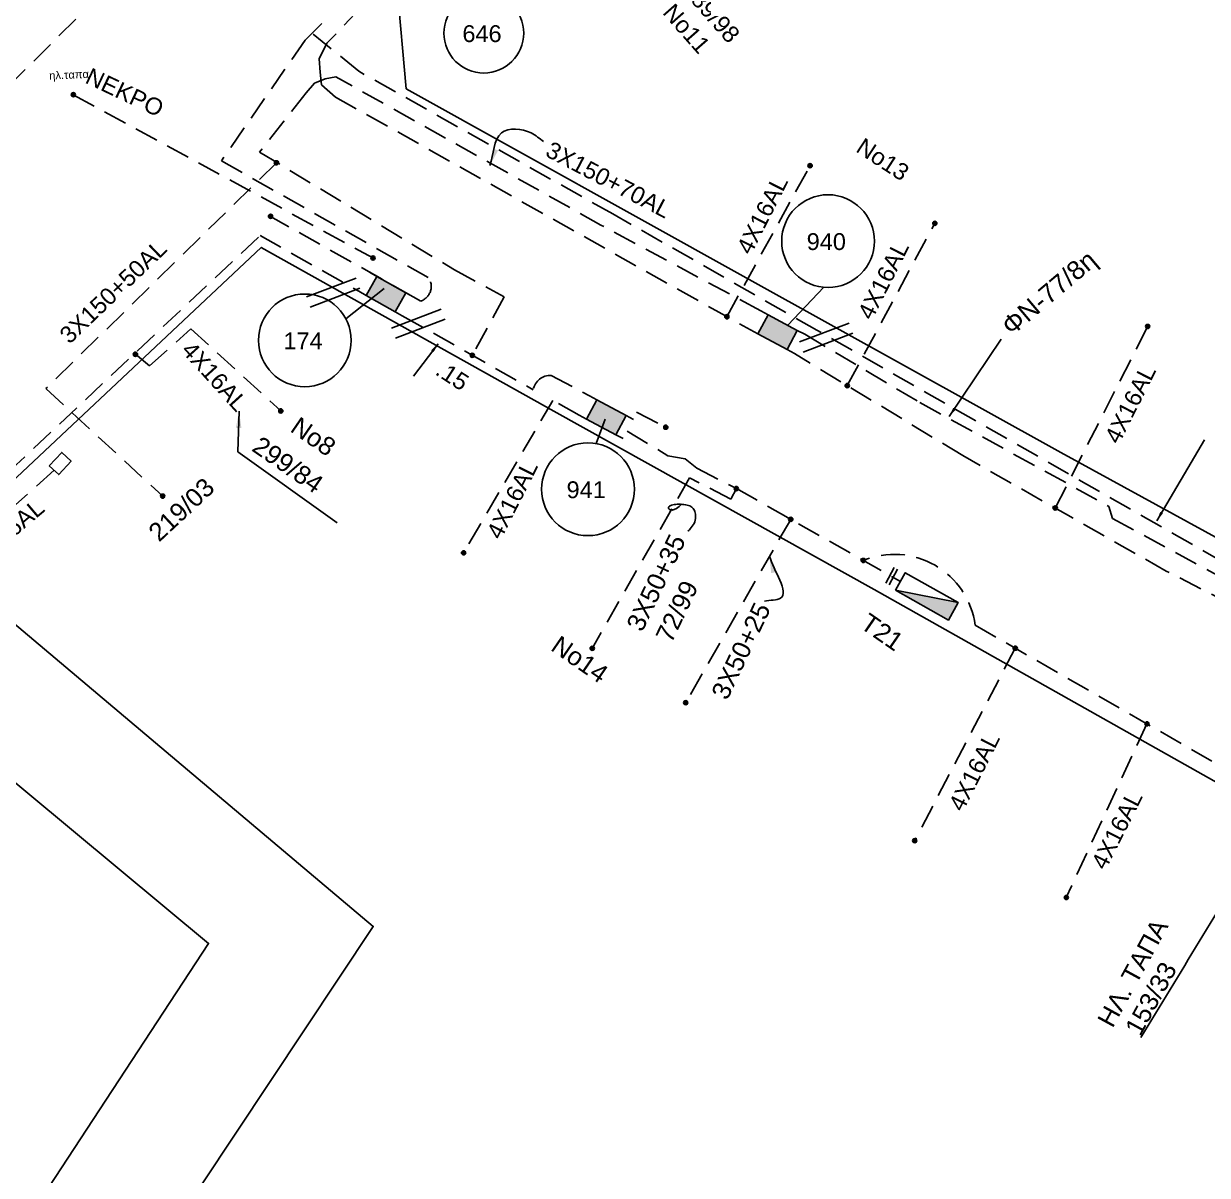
# Model space of a CAD drawing. Header units: millimetres. Extents: x 924 to 3152, y 704 to 1760.
# Drawn here: x 2460.6 to 2587.2, y 1394.7 to 1517.9 of the extents above; entities that cross this region are included whole.
import ezdxf

# ---------------------------------------------------------------- set-up
doc = ezdxf.new("R2010")
doc.units = ezdxf.units.MM
doc.linetypes.add('DASHED', pattern=[19.05, 12.7, -6.35])
for name, color, linetype in [('Link Box 4 Διευθύνσεων', 7, 'Continuous'), ('Άγνωστα', 7, 'Continuous'), ('Επιγραφές - Σχήματα', 7, 'Continuous'), ('Επιτοίχιο Κουτί', 7, 'Continuous'), ('Καλώδια ΧΤ   3x150+50AL', 7, 'DASHED'), ('Καλώδια ΧΤ   3x150+50CU', 7, 'DASHED'), ('Καλώδια ΧΤ   3x150AL+50XLPE', 7, 'DASHED'), ('Μηχανική τομή', 7, 'Continuous'), ('Συνδέσεις', 7, 'Continuous'), ('Τομή', 7, 'Continuous'), ('Υποσταθμοί', 7, 'Continuous'), ('Υπόβαθρο ΔΕΗ', 7, 'Continuous'), ('Υπόγεια Καλώδια Δικτύου ΧΤ   .15', 7, 'DASHED'), ('Υπόγεια καλώδια Δικτύου ΧΤ και Παρ. ΧΤ - 3X150+70 AL', 7, 'DASHED'), ('Υπόγεια καλώδια Παροχών ΧΤ   .15', 7, 'DASHED'), ('Υπόγεια καλώδια Παροχών ΧΤ   4x16AL', 7, 'DASHED')]:
    doc.layers.add(name, color=color, linetype=linetype)
doc.styles.get("Standard").update_dxf_attribs({"font": 'ARIAL.TTF'})
doc.linetypes.add('SYN_LINE', pattern='A,0.5,-0.0001,["/\\/\\/\\/",Standard,S=0.1,R=0,X=0,Y=-0.05],-0.25', length=0.7501)
doc.dimstyles.new('ISO-25', dxfattribs={"dimtxt": 2.5, "dimasz": 2.5, "dimexe": 1.25, "dimexo": 0.625, "dimtad": 1, "dimtxsty": 'Standard', "dimcen": 2.5, "dimadec": 0, "dimazin": 0, "dimtfac": 1, "dimtmove": 0, "dimatfit": 3, "dimfxl": 1, "dimarcsym": 0})

# ---------------------------------------------------------------- blocks, each defined once
blk = doc.blocks.new('LINK BOX 4 ΑΝΑΧΩΡΗΣΕΩΝ')
at = {"layer": 'Link Box 4 Διευθύνσεων', "ltscale": 40}
blk.add_hatch(color=256, dxfattribs=at).paths.add_polyline_path([(-3.54, 0), (-3.54, -4.67), (3.54, -4.67), (3.54, 0)])
for p, q in [((-3.54, 0), (-5.33, 0)), ((5.33, 0), (3.54, 0)), ((-3.54, -4.67), (-5.33, -4.67)), ((5.33, -4.67), (3.54, -4.67))]:
    blk.add_line(p, q, dxfattribs=at)
blk.add_lwpolyline([(-3.54, -4.67), (-3.54, 0), (3.54, 0), (3.54, -4.67)], close=True, dxfattribs=at)
blk = doc.blocks.new('ΤΟΜΗ')
at = {"layer": 'Τομή', "ltscale": 40}
for p, q in [((-5.68, 0), (5.68, 0)), ((5.68, -2.33), (-5.68, -2.33))]:
    blk.add_line(p, q, dxfattribs=at)
blk = doc.blocks.new('ΜΗΧΑΝΙΚΗ ΤΟΜΗ')
at = {"layer": 'Μηχανική τομή', "ltscale": 40}
for p, q in [((-1.89, 0.78), (1.89, 0.78)), ((1.89, 0), (-1.89, 0))]:
    blk.add_line(p, q, dxfattribs=at)
blk = doc.blocks.new('_ΣΥΝΔΕΣΗ')
at = {"layer": 'Συνδέσεις', "linetype": 'SYN_LINE', "ltscale": 40}
blk.add_hatch(color=256, dxfattribs=at).paths.add_polyline_path([(0.5, -0.01, 1), (-0.5, -0.01, 1)])
at = {"layer": 'Συνδέσεις'}
blk.add_circle((0, -0.01), 0.5, dxfattribs=at)
blk = doc.blocks.new('υποσταθμος σε κλειστο χωρο')
at = {"layer": 'Υποσταθμοί', "ltscale": 40}
blk.add_hatch(color=256, dxfattribs=at).paths.add_polyline_path([(-9.52, -3.13), (9.52, -3.13), (9.52, 3.13)])
blk.add_lwpolyline([(-9.52, -3.13), (-9.52, 3.13), (9.52, 3.13), (9.52, -3.13)], close=True, dxfattribs=at)
blk.add_lwpolyline([(-9.52, -3.13), (9.52, 3.13)], dxfattribs=at)
blk = doc.blocks.new('ΥΠΑΡΧΩΝ ΥΠΟΣΤΑΘΜΟΣ ΣΕ ΚΛΕΙΣΤΟ ΧΩΡΟ')
at = {"layer": 'Υποσταθμοί'}
blk.add_blockref('υποσταθμος σε κλειστο χωρο', (0, 0), dxfattribs=at)
at = {"layer": 'Υποσταθμοί', "linetype": 'SYN_LINE', "ltscale": 40, "flags": 1}
for tag, p in [('ΜΕΤΑΣΧΗΜΑΤΙΣΜΟΣ', (10.66, 2.24)), ('ΙΣΧΥΣ', (10.64, -0.87)), ('ΑΡΙΘΜΟΣ', (10.77, -3.89))]:
    blk.add_attdef(tag, p, '', height=2, dxfattribs=at)
blk = doc.blocks.new('ΕΠΙΤΟΙΧΙΟ ΚΟΥΤΙ')
at = {"layer": 'Επιτοίχιο Κουτί', "ltscale": 40}
blk.add_lwpolyline([(-2.06, 1.35), (1.86, 1.35), (1.86, -1.39), (-2.06, -1.39)], close=True, dxfattribs=at)

msp = doc.modelspace()

# ---------------------------------------------------------------- linework, layer by layer
at = {"layer": 'Άγνωστα', "color": 151, "linetype": 'DASHED', "ltscale": 0.2}
msp.add_lwpolyline([(2497.817, 1524.115), (2497.46, 1523.827), (2497.863, 1523.326), (2490.737, 1516.136), (2481.771, 1503.216), (2503.961, 1490.688, -0.4794023), (2503.087, 1488.215), (2502.268, 1488.678)], format="xyb", dxfattribs=at)
at = {"layer": 'Άγνωστα', "color": 27, "linetype": 'DASHED', "ltscale": 0.2}
for points in [[(2499.303, 1522.315), (2493.063, 1515.807), (2492.211, 1514.137), (2492.35, 1512.708), (2492.483, 1511.342), (2493.983, 1510.032), (2538.352, 1485.127)], [(2673.325, 1463.853), (2670.278, 1464.983), (2667.048, 1457.14), (2656.466, 1428.947), (2654.68, 1428.387), (2653.191, 1428.884), (2640.609, 1435.104), (2638.514, 1430.866), (2603.445, 1448.715), (2582.812, 1459.351), (2561.045, 1471.7), (2543.047, 1482.608)], [(2526.171, 1476.345), (2529.293, 1474.732)]]:
    msp.add_lwpolyline(points, dxfattribs=at)
at = {"layer": 'Άγνωστα', "linetype": 'DASHED', "ltscale": 0.2}
msp.add_lwpolyline([(2465.937, 1510.293), (2497.981, 1492.831)], dxfattribs=at)
at = {"layer": 'Άγνωστα', "color": 151, "linetype": 'DASHED', "ltscale": 0.2}
msp.add_lwpolyline([(2502.268, 1488.678), (2487.03, 1497.281)], dxfattribs=at)
at = {"layer": 'Άγνωστα', "color": 173, "linetype": 'DASHED', "ltscale": 0.2}
msp.add_lwpolyline([(2544.15, 1484.665), (2556.478, 1477.366), (2576.691, 1466.258), (2577.085, 1464.96), (2598.856, 1453.194), (2637.47, 1433.291), (2638.536, 1434.566), (2639.788, 1435.912), (2640.646, 1436.927), (2653.733, 1430.82), (2659.552, 1445.831), (2658.095, 1446.406), (2667.132, 1469.524), (2674.582, 1467.157)], dxfattribs=at)
at = {"layer": 'Άγνωστα', "color": 1, "linetype": 'DASHED', "ltscale": 0.2}
for points in [[(2525.174, 1474.313), (2529.521, 1471.673), (2531.386, 1471.339), (2532.611, 1470.337), (2536.842, 1468.167), (2554.389, 1458.225)], [(2536.842, 1468.167), (2536.268, 1467.048), (2531.837, 1469.32), (2521.43, 1451.075)], [(2542.657, 1464.872), (2531.426, 1445.264)]]:
    msp.add_lwpolyline(points, dxfattribs=at)
at = {"layer": 'Επιγραφές - Σχήματα', "ltscale": 0.2}
for points in [[(2495.085, 1486.319), (2499.193, 1489.579)], [(2546.213, 1489.692), (2542.338, 1485.637)], [(2521.866, 1472.974), (2522.826, 1475.573)]]:
    msp.add_lwpolyline(points, dxfattribs=at)
at = {"layer": 'Επιγραφές - Σχήματα'}
msp.add_lwpolyline([(2531.063, 1466.534), (2530.724, 1466.234), (2530.43, 1466.033), (2530.182, 1465.916), (2529.978, 1465.87), (2529.817, 1465.877), (2529.698, 1465.924), (2529.62, 1465.994), (2529.582, 1466.074), (2529.582, 1466.149), (2529.618, 1466.219), (2529.685, 1466.281), (2529.78, 1466.336), (2529.898, 1466.383), (2530.036, 1466.422), (2530.189, 1466.453), (2530.355, 1466.475), (2530.528, 1466.489), (2530.707, 1466.494), (2530.887, 1466.49), (2531.067, 1466.478), (2531.243, 1466.458), (2531.412, 1466.431), (2531.572, 1466.397), (2531.718, 1466.356), (2531.85, 1466.307), (2531.966, 1466.251), (2532.069, 1466.187), (2532.158, 1466.113), (2532.235, 1466.03), (2532.301, 1465.935), (2532.357, 1465.828), (2532.402, 1465.708), (2532.439, 1465.575), (2532.466, 1465.431), (2532.48, 1465.278), (2532.482, 1465.117), (2532.468, 1464.952), (2532.437, 1464.784), (2532.389, 1464.616), (2532.32, 1464.45), (2532.232, 1464.288), (2532.13, 1464.135), (2532.023, 1463.994), (2531.917, 1463.87), (2531.821, 1463.766), (2531.743, 1463.686), (2531.691, 1463.636), (2531.671, 1463.618)], dxfattribs=at)
for centre, radius in [((2509.832, 1516.874), 4.266), ((2546.651, 1494.631), 4.959), ((2490.694, 1484.016), 4.959), ((2520.974, 1468.096), 4.959)]:
    msp.add_circle(centre, radius, dxfattribs=at)
at = {"layer": 'Καλώδια ΧΤ   3x150+50AL', "color": 27, "ltscale": 0.2}
msp.add_lwpolyline([(2487.656, 1503.005), (2487.656, 1503.005), (2487.656, 1503.005), (2487.656, 1503.005), (2463, 1478.857), (2475.497, 1467.359)], dxfattribs=at)
at = {"layer": 'Καλώδια ΧΤ   3x150+50CU', "color": 151, "ltscale": 0.2}
msp.add_lwpolyline([(2674.985, 1468.217), (2666.385, 1471.085), (2659.525, 1454.102), (2656.405, 1446.1), (2658.179, 1445.356), (2653.423, 1433.044), (2640.208, 1438.934), (2637.945, 1437.761), (2636.143, 1435.718), (2618.276, 1444.793), (2608.104, 1450.139), (2601.099, 1454.042, 0.6421246), (2595.537, 1456.517), (2545.453, 1485.112), (2523.627, 1497.533), (2496.469, 1512.798), (2491.577, 1516.755)], format="xyb", dxfattribs=at)
at = {"layer": 'Καλώδια ΧΤ   3x150AL+50XLPE', "color": 85, "linetype": 'DASHED', "ltscale": 0.2}
msp.add_lwpolyline([(2456.309, 1508.494), (2476.468, 1528.639)], dxfattribs=at)
at = {"layer": 'Καλώδια ΧΤ   3x150AL+50XLPE', "color": 2, "linetype": 'DASHED', "ltscale": 0.2}
msp.add_lwpolyline([(2394.032, 1412.122), (2450.189, 1460.557, -0.1293154), (2450.564, 1462.008), (2485.918, 1495.229), (2496.481, 1489.265)], format="xyb", dxfattribs=at)
at = {"layer": 'Υπόβαθρο ΔΕΗ', "ltscale": 0.2}
for points in [[(2519.652, 1538.556), (2500.553, 1521.736), (2501.526, 1510.93), (2538.197, 1490.511), (2571.534, 1472.026), (2605.782, 1453.267), (2636.114, 1436.473), (2639.748, 1447.096), (2648.021, 1473.568), (2661.102, 1525.715), (2662.266, 1531.125), (2662.963, 1538.556)], [(2457.588, 1360.552), (2498.009, 1421.338), (2450.945, 1460.994), (2486.031, 1493.963), (2486.031, 1493.963), (2517.325, 1476.431), (2551.584, 1457.366), (2589.874, 1435.796), (2627.033, 1414.435), (2617.441, 1393.057), (2589.675, 1330.366)], [(2508.783, 1330.366), (2457.285, 1360.731), (2414.837, 1385.683), (2390.661, 1399.06), (2390.865, 1407.994), (2441.509, 1451.837), (2441.509, 1451.837), (2480.395, 1419.518), (2446.144, 1367.28)]]:
    msp.add_lwpolyline(points, dxfattribs=at)
at = {"layer": 'Υπόγεια καλώδια Δικτύου ΧΤ και Παρ. ΧΤ - 3X150+70 AL', "color": 27, "ltscale": 0.2}
msp.add_lwpolyline([(2539.455, 1487.184), (2522.366, 1496.351), (2494.023, 1512.203), (2492.859, 1511.995), (2491.713, 1511.513), (2490.828, 1510.508), (2485.84, 1504.16), (2506.691, 1491.553), (2512.019, 1488.668), (2508.604, 1482.42)], dxfattribs=at)
at = {"layer": 'Υπόγεια καλώδια Δικτύου ΧΤ και Παρ. ΧΤ - 3X150+70 AL', "color": 1, "ltscale": 0.2}
msp.add_lwpolyline([(2562.376, 1453.557), (2599.129, 1432.456), (2621.014, 1420.376)], dxfattribs=at)
msp.add_arc((2553.727, 1452.408), 8.725, 7.57018, 112.32992, dxfattribs=at)
at = {"layer": 'Υπόγεια καλώδια Παροχών ΧΤ   .15', "color": 27, "linetype": 'DASHED', "ltscale": 0.2}
msp.add_lwpolyline([(2501.121, 1486.645), (2515.12, 1478.742, -0.3682764), (2517.044, 1480.277), (2521.133, 1478.083)], format="xyb", dxfattribs=at)
at = {"layer": 'Υπόγεια καλώδια Παροχών ΧΤ   4x16AL', "color": 27, "ltscale": 0.2}
for points in [[(2535.827, 1486.544), (2544.723, 1502.701)], [(2548.701, 1479.181), (2558.067, 1496.534)], [(2570.943, 1466.084), (2580.833, 1485.506)], [(2520.043, 1476.019), (2517.203, 1477.599), (2507.67, 1461.295)]]:
    msp.add_lwpolyline(points, dxfattribs=at)
at = {"layer": 'Υπόγεια καλώδια Παροχών ΧΤ   4x16AL', "color": 2, "ltscale": 0.2}
for points in [[(2472.577, 1482.535), (2474.076, 1481.277), (2478.513, 1485.236), (2488.126, 1476.473)], [(2463.871, 1470.134), (2445.642, 1453.675), (2444.016, 1455.233)]]:
    msp.add_lwpolyline(points, dxfattribs=at)
at = {"layer": 'Υπόγεια καλώδια Παροχών ΧΤ   4x16AL', "color": 1, "ltscale": 0.2}
for points in [[(2566.665, 1451.095), (2555.915, 1430.51)], [(2580.752, 1443.006), (2572.128, 1424.434)]]:
    msp.add_lwpolyline(points, dxfattribs=at)

# ---------------------------------------------------------------- block references
at = {"layer": 'Link Box 4 Διευθύνσεων', "xscale": 0.4999999999999996, "yscale": 0.4999999999999996, "zscale": 0.4999999999999996}
for p, rotation in [((2498.801, 1487.955), 150.5515351266732), ((2540.699, 1483.867), 151.7880562384478), ((2522.378, 1474.767), 151.7880562384478)]:
    msp.add_blockref('LINK BOX 4 ΑΝΑΧΩΡΗΣΕΩΝ', p, dxfattribs=dict(at, rotation=rotation))
at = {"layer": 'Επιτοίχιο Κουτί', "xscale": 0.4999999999999999, "yscale": 0.4999999999999999, "zscale": 0.4999999999999999, "rotation": 47.14983231269365}
msp.add_blockref('ΕΠΙΤΟΙΧΙΟ ΚΟΥΤΙ', (2464.563, 1470.894), dxfattribs=at)
at = {"layer": 'Μηχανική τομή', "xscale": 0.499999999999999, "yscale": 0.499999999999999, "zscale": 0.499999999999999, "rotation": 241.7289758937636}
msp.add_blockref('ΜΗΧΑΝΙΚΗ ΤΟΜΗ', (2553.278, 1458.889), dxfattribs=at)
at = {"layer": 'Συνδέσεις', "xscale": 0.4499999999998181, "yscale": 0.4499999999998181, "zscale": 0.4499999999998181}
for p in [(2465.939, 1510.298), (2487.658, 1503.01), (2544.725, 1502.707), (2487.03, 1497.281), (2558.068, 1496.539), (2497.981, 1492.831), (2535.829, 1486.549), (2580.834, 1485.511), (2472.577, 1482.535), (2508.604, 1482.42), (2548.703, 1479.186), (2488.127, 1476.478), (2529.295, 1474.737), (2536.844, 1468.173), (2475.498, 1467.364), (2570.944, 1466.09), (2542.659, 1464.878), (2507.671, 1461.3), (2550.414, 1460.484), (2521.431, 1451.081), (2566.667, 1451.1), (2531.427, 1445.27), (2580.754, 1443.012), (2555.917, 1430.515), (2572.129, 1424.439)]:
    msp.add_blockref('_ΣΥΝΔΕΣΗ', p, dxfattribs=at)
at = {"layer": 'Τομή'}
for p, xscale, yscale, zscale, rotation in [((2493.931, 1488.582), 0.4999999999999997, 0.4999999999999997, 0.4999999999999997, 200.8872870874407), ((2503.041, 1485.256), 0.4999999999999997, 0.4999999999999997, 0.4999999999999997, 200.8872870874407), ((2546.651, 1483.768), 0.5000000000001807, 0.5000000000001807, 0.5000000000001807, 200.8872870874374)]:
    msp.add_blockref('ΤΟΜΗ', p, dxfattribs=dict(at, xscale=xscale, yscale=yscale, zscale=zscale, rotation=rotation))
at = {"layer": 'Υποσταθμοί', "xscale": 0.341485550860784, "yscale": 0.341485550860784, "zscale": 0.341485550860784, "rotation": 330.6049914887431}
msp.add_blockref('ΥΠΑΡΧΩΝ ΥΠΟΣΤΑΘΜΟΣ ΣΕ ΚΛΕΙΣΤΟ ΧΩΡΟ', (2557.213, 1456.636), dxfattribs=at)

# ---------------------------------------------------------------- texts
at = {"layer": 'Άγνωστα', "color": 7}
note = msp.add_mtext_dynamic_manual_height_columns('ηλ.ταπα\\P', width=1.8, gutter_width=12.5, heights=[0.0453, 0], dxfattribs=dict(at, insert=(2449.055, 1512.152), char_height=0.8501, attachment_point=1, rotation=2.43094))
for column, words in zip(note.columns.linked_columns, ['\\P']):
    column.text = words
at = {"layer": 'Επιγραφές - Σχήματα', "char_height": 1.8, "attachment_point": 1}
for s, width, insert, rotation in [('189/98', 10.09091, (2532.292, 1522.62), 311.28018), ('No11', 10.09091, (2530.218, 1520.209), 311.28018), ('ΝΕΚΡΟ', 10.09091, (2467.848, 1513.233), 334.75883), ('No13', 10.09091, (2550.492, 1505.775), 326.74633), ('{\\H1.0833x;No8}', 10.09091, (2490.116, 1475.957), 325.38441), ('{\\H1.0833x;299/84}', 10.09091, (2486.017, 1473.887), 325.38441), ('{\\H1.0833x;219/03}', 10.09091, (2473.778, 1463.808), 42.95609), ('{\\H1.0833x;3X50+35}', 10.09091, (2525.008, 1453.574), 64.53564), ('{\\H1.0833x;72/99}', 10.09091, (2528.136, 1452.379), 64.53564), ('{\\H1.0833x;3X50+25}', 10.09091, (2534.092, 1446.275), 64.53564), ('{\\H1.0833x;T21}', 10.09091, (2551.055, 1454.954), 325.38441), ('{\\H1.0833x;No14}', 10.09091, (2517.978, 1452.554), 325.38441), ('{\\H1.0833x;ΗΛ. ΤΑΠΑ}', 14.21214, (2575.359, 1411.319), 61.38305), ('{\\H1.0833x;153/33}', 10.09091, (2578.315, 1410.441), 61.38305)]:
    msp.add_mtext_dynamic_manual_height_columns(s, width=width, gutter_width=12.5, heights=[0], dxfattribs=dict(at, insert=insert, rotation=rotation))
for s, insert in [('646', (2507.545, 1517.72)), ('940', (2544.364, 1495.478)), ('174', (2488.406, 1484.862)), ('941', (2518.687, 1468.943))]:
    msp.add_mtext_dynamic_manual_height_columns(s, width=10.09091, gutter_width=12.5, heights=[0], dxfattribs=dict(at, insert=insert))
at = {"layer": 'Επιγραφές - Σχήματα', "linetype": 'Continuous', "insert": (2564.987, 1485.957), "char_height": 2, "width": 47.13111, "attachment_point": 1, "rotation": 40.14928}
msp.add_mtext('ΦΝ-77/8η', dxfattribs=at)
at = {"layer": 'Καλώδια ΧΤ   3x150+50AL', "color": 7, "insert": (2464.288, 1484.846), "char_height": 1.8, "width": 168.37176, "attachment_point": 1, "rotation": 43.71462}
msp.add_mtext('3X150+50AL', dxfattribs=at)
at = {"layer": 'Υπόγεια Καλώδια Δικτύου ΧΤ   .15', "color": 7, "insert": (2505.505, 1481.946), "char_height": 1.8, "width": 168.37176, "attachment_point": 1, "rotation": 326.9594}
msp.add_mtext('.15', dxfattribs=at)
at = {"layer": 'Υπόγεια καλώδια Δικτύου ΧΤ και Παρ. ΧΤ - 3X150+70 AL', "color": 7, "insert": (2517.126, 1505.39), "char_height": 1.8, "width": 168.37176, "attachment_point": 1, "rotation": 332.32421}
msp.add_mtext('3X150+70AL', dxfattribs=at)
at = {"layer": 'Υπόγεια καλώδια Παροχών ΧΤ   4x16AL', "color": 7, "char_height": 1.8, "width": 168.37176, "attachment_point": 1}
for insert, rotation in [((2536.786, 1493.872), 63.16845), ((2549.726, 1486.888), 63.16845), ((2478.727, 1484.083), 312.1562), ((2576.137, 1473.627), 63.16845), ((2510.04, 1463.413), 63.16845), ((2455.013, 1461.421), 40.21019), ((2559.449, 1434.313), 63.16845), ((2574.707, 1428.073), 63.16845)]:
    msp.add_mtext('4X16AL', dxfattribs=dict(at, insert=insert, rotation=rotation))

# ---------------------------------------------------------------- leaders
at = {"layer": 'Επιγραφές - Σχήματα', "path_type": 1}
for points, override in [([(2510.487, 1502.734), (2511.717, 1506.195), (2514.907, 1506.195), (2516.229, 1505.284)], {"dimasz": 1.8, "dimtad": 0}), ([(2540.399, 1460.93), (2541.57, 1456.446), (2539.856, 1456.13)], {"dimasz": 1.8, "dimgap": 0.625, "dimtad": 0}), ([(2592.619, 1429.993), (2580.086, 1409.475)], {"dimasz": 1.8, "dimtad": 0})]:
    msp.add_leader(points, dimstyle='ISO-25', override=override, dxfattribs=at)
at = {"layer": 'Επιγραφές - Σχήματα', "ltscale": 40}
for points in [[(2504.938, 1483.653), (2502.328, 1480.175)], [(2559.605, 1475.871), (2565.179, 1484.132)], [(2581.807, 1464.728), (2586.901, 1473.373)]]:
    msp.add_leader(points, dimstyle='ISO-25', override={"dimasz": 1, "dimtad": 0}, dxfattribs=at)
at = {"layer": 'Επιγραφές - Σχήματα'}
msp.add_leader([(2483.667, 1476.457), (2483.545, 1472.113), (2494.148, 1464.521)], dimstyle='ISO-25', override={"dimasz": 1.8, "dimgap": 0.625, "dimtad": 0}, dxfattribs=at)

doc.saveas('drawing.dxf')
